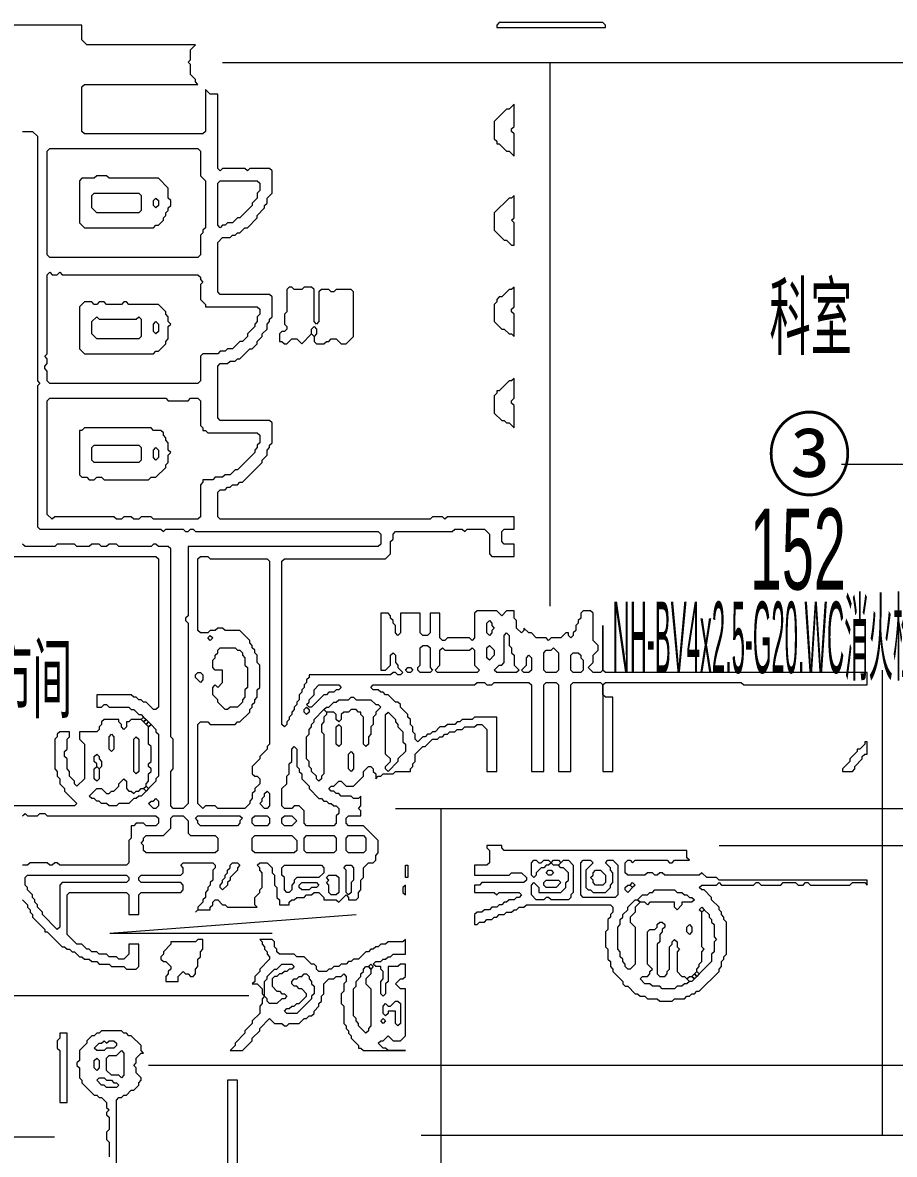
# Model space of a CAD drawing. Header units: millimetres. Extents: x 1 to 419, y 0 to 297.
# Drawn here: x 150.98 to 181.89, y 184.78 to 224.89 of the extents above; entities that cross this region are included whole.
import ezdxf

# ---------------------------------------------------------------- set-up
doc = ezdxf.new("R2010")
doc.units = ezdxf.units.MM
for name, color, linetype, lineweight in [('OCR_TEXT', 6, 'CONTINUOUS', 0), ('TRACE_CURVE', 6, 'CONTINUOUS', 0), ('TRACE_STRAIGHT', 5, 'CONTINUOUS', 0), ('TRACE_TEXT_SYMBOL', 6, 'CONTINUOUS', 0)]:
    doc.layers.add(name, color=color, linetype=linetype, lineweight=lineweight)
doc.styles.add('wqy-unicode', font='wqy-unicode')

msp = doc.modelspace()

# ---------------------------------------------------------------- linework, layer by layer
at = {"layer": 'TRACE_CURVE', "color": 6}
for points in [[(156.933, 223.052), (156.933, 223.402), (156.846, 223.49), (156.933, 223.577), (156.933, 223.928), (157.108, 224.103), (153.255, 224.103), (153.08, 224.278), (153.08, 224.803), (149.314, 224.803)], [(159.823, 210.003), (159.823, 210.704), (159.736, 210.791), (157.984, 210.791), (157.896, 210.879), (157.896, 212.718), (157.984, 212.806), (158.247, 212.806), (158.334, 212.893), (158.51, 212.893), (158.597, 212.981), (158.685, 212.981), (159.035, 213.331), (159.123, 213.331), (159.298, 213.506), (159.298, 213.594), (159.473, 213.769), (159.473, 213.856), (159.648, 214.032), (159.648, 214.207), (159.736, 214.294), (159.736, 214.382), (159.823, 214.47), (159.823, 215.17), (159.736, 215.258), (157.984, 215.258), (157.896, 215.345), (157.896, 217.097), (158.072, 217.272), (158.334, 217.272), (158.422, 217.359), (158.51, 217.359), (158.597, 217.447), (158.685, 217.447), (158.86, 217.622), (158.947, 217.622), (159.298, 217.972), (159.298, 218.06), (159.56, 218.323), (159.56, 218.41), (159.648, 218.498), (159.648, 218.673), (159.823, 218.848), (159.823, 219.636), (159.736, 219.724), (159.035, 219.724), (158.947, 219.636), (158.86, 219.724), (158.072, 219.724), (157.984, 219.636), (157.896, 219.724), (157.896, 222.351), (157.634, 222.351), (157.459, 222.526), (157.459, 221.038), (157.371, 220.95), (153.167, 220.95), (153.08, 221.038), (153.08, 222.614), (153.167, 222.701), (157.196, 222.701), (157.108, 222.789), (157.108, 222.877), (156.933, 223.052)], [(150.978, 221.038), (151.328, 221.038), (151.504, 220.862), (151.504, 212.193), (151.591, 212.105), (151.504, 212.017), (151.504, 207.026), (151.591, 206.938), (155.882, 206.938), (155.97, 206.851), (156.057, 206.938), (156.67, 206.938), (156.758, 206.851), (156.846, 206.851), (156.933, 206.938), (157.021, 206.938), (157.108, 206.851), (163.589, 206.851), (163.676, 206.763), (163.676, 206.413), (163.589, 206.325), (156.846, 206.325), (156.846, 203.873), (156.758, 203.785), (156.758, 203.698), (156.846, 203.61), (156.846, 197.217), (156.67, 197.042), (156.32, 197.042), (156.233, 197.13), (156.233, 198.356), (156.32, 198.443), (156.32, 199.494), (156.233, 199.582), (156.233, 206.238), (156.145, 206.325), (155.795, 206.325), (155.707, 206.413), (155.62, 206.413), (155.532, 206.325), (154.394, 206.325), (154.306, 206.413), (154.043, 206.413), (153.956, 206.325), (153.781, 206.325), (153.693, 206.413), (153.43, 206.413), (153.343, 206.325), (152.905, 206.325), (152.817, 206.413), (152.204, 206.413), (152.117, 206.325), (151.066, 206.325), (150.978, 206.413)], [(160.874, 201.246), (160.874, 201.158), (160.786, 201.071), (160.786, 200.895), (160.699, 200.808), (160.699, 200.72), (160.611, 200.633), (160.611, 200.545), (160.524, 200.458), (160.524, 200.37), (160.436, 200.282), (160.436, 200.195), (160.349, 200.107), (160.349, 200.02), (160.261, 199.932), (160.173, 200.02), (160.173, 205.8), (160.261, 205.887), (163.852, 205.887), (164.027, 206.062), (164.027, 206.5), (164.114, 206.588), (164.114, 206.763), (164.202, 206.851), (166.216, 206.851), (166.304, 206.938), (166.566, 206.938), (166.654, 206.851), (166.742, 206.938), (167.355, 206.938), (167.53, 206.763), (167.53, 206.062), (167.617, 205.975), (168.405, 205.975), (168.405, 206.413), (168.055, 206.413), (167.968, 206.5), (167.968, 206.851), (168.055, 206.938), (168.405, 206.938), (168.405, 207.376), (166.041, 207.376), (165.953, 207.288), (165.866, 207.376), (165.515, 207.376), (165.428, 207.288), (157.984, 207.288), (157.896, 207.376), (157.896, 208.252), (157.984, 208.339), (158.159, 208.339), (158.247, 208.427), (158.334, 208.427), (158.422, 208.514), (158.597, 208.514), (158.685, 208.602), (158.772, 208.602), (159.473, 209.303), (159.473, 209.39), (159.648, 209.565), (159.648, 209.74), (159.736, 209.828), (159.736, 209.916), (159.823, 210.003)], [(152.204, 198.356), (152.204, 198.181), (152.292, 198.093), (152.292, 197.918), (152.467, 197.743), (152.467, 197.655), (152.905, 197.217), (152.817, 197.13), (146.599, 197.13), (146.512, 197.217), (146.512, 203.348), (146.599, 203.435), (149.139, 203.435), (149.402, 203.698), (149.402, 205.8), (149.577, 205.975)], [(149.577, 205.975), (155.707, 205.975), (155.795, 205.887), (155.795, 200.633), (155.707, 200.545), (155.62, 200.545), (155.357, 200.808), (155.269, 200.808), (155.182, 200.895), (155.094, 200.895), (155.007, 200.983), (154.919, 200.983), (154.831, 201.071), (153.605, 201.071), (153.605, 200.633), (153.781, 200.633), (153.868, 200.72), (153.956, 200.72), (154.043, 200.633), (154.744, 200.633), (154.831, 200.545), (154.919, 200.545), (155.094, 200.37), (155.182, 200.37), (155.269, 200.282), (155.182, 200.195), (154.831, 200.195), (154.744, 200.107), (154.656, 200.107), (154.656, 199.932), (154.569, 199.845), (154.481, 199.932), (154.481, 200.02), (154.394, 200.107), (154.394, 200.195), (153.868, 200.195), (153.781, 200.107), (153.781, 200.02), (153.693, 199.932), (153.693, 199.845), (153.605, 199.757), (152.992, 199.757), (152.992, 199.494), (153.167, 199.319), (153.167, 198.093), (152.905, 197.83), (152.817, 197.918), (152.817, 198.006), (152.642, 198.181), (152.642, 198.356), (152.554, 198.443), (152.554, 198.794), (152.467, 198.881), (152.467, 199.056), (152.554, 199.144), (152.554, 199.494), (152.642, 199.582), (152.642, 199.757), (152.292, 199.757), (152.204, 199.669), (152.204, 199.582), (152.117, 199.494), (152.117, 198.443), (152.204, 198.356)], [(169.631, 202.997), (169.544, 203.085), (169.194, 203.085), (169.018, 203.26), (168.931, 203.26), (168.756, 203.435), (168.756, 203.348), (168.668, 203.26), (168.493, 203.435), (168.493, 203.698), (168.405, 203.785), (168.405, 204.048), (168.143, 204.048), (167.968, 203.873), (167.792, 204.048), (167.092, 204.048), (167.004, 203.961), (167.004, 203.085), (166.917, 202.997), (166.829, 203.085), (166.041, 203.085), (165.953, 202.997), (165.866, 202.997), (165.778, 203.085), (165.778, 203.961), (165.428, 203.961), (165.428, 203.26), (165.34, 203.172), (165.165, 203.172), (165.078, 203.26), (165.078, 203.961), (164.377, 203.961), (164.377, 203.26), (164.289, 203.172), (164.202, 203.26), (164.202, 203.523), (164.114, 203.61), (164.114, 203.698), (164.027, 203.785), (164.027, 203.873), (163.939, 203.961), (163.676, 203.961), (163.676, 201.946), (163.852, 201.946), (164.027, 202.122), (164.027, 202.472), (164.114, 202.559), (164.202, 202.472), (164.202, 202.209), (164.289, 202.122), (164.289, 202.034), (164.465, 201.859), (164.377, 201.771), (164.289, 201.771), (164.202, 201.859), (164.114, 201.859), (164.027, 201.771), (161.137, 201.771), (161.137, 201.684), (161.049, 201.596), (161.049, 201.509), (160.962, 201.421), (160.962, 201.333), (160.874, 201.246)], [(163.414, 201.246), (163.326, 201.333), (163.414, 201.421), (167.004, 201.421), (167.092, 201.509), (167.355, 201.509), (167.442, 201.421), (167.617, 201.421), (167.705, 201.509), (168.931, 201.509), (169.018, 201.421), (169.018, 198.356), (169.456, 198.356), (169.456, 201.421), (169.544, 201.509), (169.894, 201.509), (169.982, 201.421), (169.982, 198.356), (170.42, 198.356), (170.42, 201.421), (170.507, 201.509), (171.471, 201.509), (171.558, 201.421), (171.558, 198.356), (171.908, 198.356), (171.908, 200.983), (171.646, 200.983), (171.558, 201.071), (171.558, 201.421), (171.646, 201.509), (176.462, 201.509), (176.55, 201.421), (180.929, 201.421), (180.929, 201.859), (171.646, 201.859), (171.558, 201.946), (171.558, 203.523), (171.558, 201.946), (171.471, 201.859), (171.208, 201.859), (171.033, 202.034), (171.208, 202.209), (171.208, 202.472), (171.383, 202.647), (171.383, 202.822), (171.208, 202.997), (171.208, 203.961), (171.12, 204.048), (170.857, 204.048), (170.77, 203.961), (170.77, 203.785), (170.682, 203.698), (170.682, 203.61), (170.595, 203.523), (170.595, 203.348), (170.507, 203.26), (170.507, 203.172), (170.42, 203.085), (170.332, 203.172), (170.332, 203.26), (170.244, 203.26), (170.069, 203.085), (169.719, 203.085), (169.631, 202.997)], [(163.676, 198.181), (163.764, 198.268), (164.114, 198.268), (164.202, 198.356), (164.727, 198.356), (164.727, 198.443), (164.815, 198.531), (164.815, 198.619), (164.902, 198.706), (164.902, 198.969), (165.165, 199.232), (165.253, 199.232), (165.515, 199.494), (165.691, 199.494), (165.778, 199.582), (165.866, 199.582), (165.953, 199.669), (166.041, 199.669), (166.128, 199.757), (166.304, 199.757), (166.391, 199.845), (166.566, 199.845), (166.654, 199.932), (167.004, 199.932), (167.092, 200.02), (167.267, 200.02), (167.442, 199.845), (167.442, 198.356), (167.792, 198.356), (167.792, 200.282), (167.004, 200.282), (166.917, 200.195), (166.566, 200.195), (166.479, 200.107), (166.391, 200.107), (166.304, 200.02), (166.041, 200.02), (165.953, 199.932), (165.778, 199.932), (165.603, 199.757), (165.515, 199.757), (165.428, 199.669), (165.34, 199.669), (165.253, 199.582), (165.165, 199.582), (164.99, 199.407), (164.902, 199.494), (164.902, 199.669), (164.815, 199.757), (164.815, 199.932), (164.727, 200.02), (164.727, 200.195), (164.64, 200.282), (164.64, 200.37), (164.377, 200.633), (164.377, 200.72), (164.289, 200.808), (164.202, 200.808), (163.939, 201.071), (163.852, 201.071), (163.764, 201.158), (163.676, 201.158), (163.589, 201.246), (163.414, 201.246)], [(160.436, 193.714), (160.524, 193.802), (160.611, 193.802), (160.699, 193.89), (160.962, 193.89), (161.049, 193.977), (161.224, 193.977), (161.312, 194.065), (161.487, 194.065), (161.662, 193.89), (161.662, 193.802), (162.1, 193.802), (162.188, 193.714), (162.45, 193.977), (162.538, 193.89), (162.538, 193.802), (162.801, 193.802), (162.888, 193.89), (162.888, 194.065), (162.976, 194.152), (162.976, 194.503), (163.063, 194.59), (163.063, 194.94), (163.239, 195.116), (163.414, 195.116), (163.501, 195.203), (163.501, 195.378), (163.589, 195.466), (163.589, 195.904), (163.063, 196.429), (162.538, 196.429), (162.45, 196.517), (162.45, 196.692), (162.538, 196.779), (162.976, 196.779), (162.976, 196.955), (162.888, 197.042), (162.976, 197.13), (162.976, 197.48), (162.888, 197.393), (162.713, 197.393), (162.626, 197.48), (162.275, 197.48), (162.188, 197.568), (162.1, 197.568), (162.012, 197.655), (161.925, 197.655), (161.837, 197.743), (161.925, 197.83), (162.012, 197.83), (162.188, 198.006), (162.275, 198.006), (162.45, 197.83), (162.713, 197.83), (163.063, 198.181), (163.063, 198.356), (163.239, 198.531), (163.326, 198.531), (163.414, 198.443), (163.414, 198.356), (163.501, 198.268), (163.501, 198.093), (163.589, 198.181), (163.676, 198.181)], [(150.978, 196.779), (151.066, 196.867), (151.153, 196.779), (151.504, 196.779), (151.591, 196.867), (151.766, 196.867), (151.854, 196.779), (155.707, 196.779), (155.795, 196.692), (155.795, 196.517), (155.707, 196.429), (155.357, 196.429), (155.269, 196.517), (155.007, 196.517), (154.919, 196.429), (154.831, 196.429), (154.831, 195.991), (154.744, 195.904), (154.744, 195.116), (154.656, 195.028), (152.292, 195.028), (152.204, 195.116), (152.117, 195.116), (152.029, 195.028), (151.941, 195.028), (151.854, 195.116), (151.241, 195.116), (151.153, 195.028), (150.978, 195.028)], [(155.094, 193.277), (155.094, 193.977), (155.182, 194.065), (156.583, 194.065), (156.67, 194.152), (156.67, 194.327), (156.583, 194.415), (155.182, 194.415), (155.094, 194.503), (155.094, 194.59), (155.182, 194.678), (156.583, 194.678), (156.67, 194.765), (156.67, 194.94), (156.583, 195.028), (156.67, 195.116), (157.721, 195.116), (157.809, 195.028), (157.809, 194.94), (157.721, 194.853), (157.721, 194.503), (157.634, 194.415), (157.634, 194.327), (157.546, 194.24), (157.546, 194.152), (157.459, 194.065), (157.459, 193.89), (157.371, 193.802), (157.371, 193.714), (157.196, 193.539), (157.196, 193.452), (157.108, 193.364), (157.196, 193.452), (157.634, 193.452), (157.634, 193.539), (157.721, 193.627), (157.721, 193.714), (157.809, 193.802), (157.896, 193.802), (158.072, 193.627), (158.159, 193.627), (158.247, 193.539), (159.298, 193.539), (159.21, 193.627), (159.21, 193.89), (159.385, 194.065), (159.385, 194.152), (159.473, 194.24), (159.473, 194.765), (159.385, 194.853), (159.385, 194.94), (159.298, 195.028), (159.385, 195.116), (159.648, 195.116), (159.823, 194.94), (159.823, 194.765), (159.911, 194.678), (159.911, 194.327), (159.998, 194.24), (159.998, 193.89), (160.086, 193.802), (160.086, 193.627), (160.436, 193.627), (160.436, 193.714)], [(150.978, 193.802), (151.153, 193.627), (151.153, 193.539), (151.241, 193.452), (151.241, 193.364), (151.328, 193.277), (151.328, 193.189), (151.766, 192.751), (151.766, 192.664), (151.854, 192.664), (152.379, 192.138), (152.467, 192.138), (152.554, 192.05), (152.642, 192.05), (152.73, 191.963), (152.817, 191.963), (152.992, 191.788), (153.08, 191.788), (153.167, 191.7), (153.343, 191.7), (153.43, 191.613), (153.605, 191.613), (153.693, 191.525), (154.043, 191.525), (154.131, 191.437), (154.569, 191.437), (154.656, 191.35), (155.007, 191.35), (155.094, 191.437), (155.094, 192.226), (154.744, 192.226), (154.744, 191.875), (154.569, 191.7), (154.394, 191.7), (154.306, 191.788), (154.043, 191.788), (153.956, 191.875), (153.693, 191.875), (153.605, 191.963), (153.43, 191.963), (153.343, 192.05), (153.255, 192.05), (153.08, 192.226), (152.905, 192.226), (152.554, 192.576), (152.554, 193.977), (152.642, 194.065), (154.656, 194.065), (154.744, 193.977), (154.744, 193.277), (155.094, 193.277)], [(153.781, 189.161), (153.693, 189.073), (153.605, 189.073), (153.518, 188.985), (153.43, 188.985), (153.255, 188.81), (153.255, 188.723), (152.992, 188.46), (152.992, 188.11), (152.905, 188.022), (152.905, 187.934), (152.992, 187.847), (152.992, 187.497), (153.08, 187.409), (153.08, 187.321), (153.518, 186.884), (153.605, 186.884), (153.693, 186.796), (153.781, 186.796), (153.956, 186.621), (153.956, 186.446), (154.043, 186.358), (153.956, 186.271), (153.956, 186.183), (154.043, 186.095), (154.043, 185.658), (153.956, 185.57), (153.956, 185.307), (154.043, 185.22), (154.043, 184.694)], [(154.306, 186.708), (154.394, 186.796), (154.481, 186.796), (154.569, 186.884), (154.656, 186.884), (154.831, 187.059), (154.919, 187.059), (155.094, 187.234), (155.094, 187.321), (155.182, 187.409), (155.182, 187.497), (155.007, 187.672), (155.007, 187.847), (154.919, 187.934), (155.007, 188.022), (155.007, 188.197), (155.182, 188.372), (155.269, 188.372), (155.182, 188.46), (155.182, 188.635), (154.831, 188.985), (154.744, 188.985), (154.656, 189.073), (154.569, 189.073), (154.481, 189.161), (153.781, 189.161)], [(158.597, 165.866), (158.597, 187.409), (158.247, 187.409), (158.247, 166.829)], [(154.306, 171.558), (154.306, 186.708)]]:
    msp.add_lwpolyline(points, dxfattribs=at)
for points in [[(151.854, 220.337), (151.941, 220.425), (157.196, 220.425), (157.283, 220.337), (157.283, 219.461), (157.459, 219.286), (157.459, 217.622), (157.371, 217.535), (157.371, 217.447), (157.283, 217.359), (157.283, 216.659), (157.196, 216.571), (151.941, 216.571), (151.854, 216.659)], [(157.896, 219.199), (157.984, 219.286), (159.298, 219.286), (159.385, 219.199), (159.385, 218.936), (159.298, 218.848), (159.298, 218.673), (159.123, 218.498), (159.123, 218.41), (158.685, 217.972), (158.597, 217.972), (158.422, 217.797), (158.247, 217.797), (158.159, 217.71), (158.072, 217.71), (157.984, 217.622), (157.896, 217.71)], [(151.854, 215.958), (151.941, 216.046), (152.029, 215.958), (152.204, 215.958), (152.292, 216.046), (152.379, 215.958), (157.196, 215.958), (157.283, 215.871), (157.283, 215.783), (157.371, 215.696), (157.283, 215.608), (157.283, 215.083), (157.459, 214.907), (157.459, 214.82), (159.298, 214.82), (159.385, 214.732), (159.385, 214.557), (159.298, 214.47), (159.298, 214.294), (159.21, 214.207), (159.21, 214.119), (158.947, 213.856), (158.947, 213.769), (158.772, 213.594), (158.685, 213.594), (158.422, 213.331), (158.247, 213.331), (158.159, 213.243), (157.984, 213.243), (157.896, 213.156), (157.371, 213.156), (157.283, 213.068), (157.283, 212.193), (157.196, 212.105), (151.941, 212.105), (151.854, 212.193), (151.854, 212.543), (151.766, 212.63), (151.766, 212.718), (151.854, 212.806), (151.854, 212.981), (151.766, 213.068), (151.854, 213.156)], [(151.854, 211.492), (151.941, 211.58), (156.057, 211.58), (156.145, 211.492), (156.846, 211.492), (156.933, 211.58), (157.196, 211.58), (157.283, 211.492), (157.283, 210.616), (157.371, 210.529), (157.371, 210.441), (157.459, 210.441), (157.546, 210.354), (159.298, 210.354), (159.385, 210.266), (159.385, 210.003), (159.298, 209.916), (159.298, 209.828), (159.21, 209.74), (159.21, 209.653), (158.597, 209.04), (158.51, 209.04), (158.334, 208.865), (158.159, 208.865), (158.072, 208.777), (157.809, 208.777), (157.721, 208.69), (157.371, 208.69), (157.371, 208.602), (157.283, 208.514), (157.283, 207.376), (157.196, 207.288), (155.62, 207.288), (155.532, 207.376), (155.182, 207.376), (155.094, 207.288), (154.919, 207.288), (154.831, 207.376), (154.569, 207.376), (154.481, 207.288), (154.306, 207.288), (154.218, 207.376), (152.117, 207.376), (152.029, 207.288), (151.854, 207.464)], [(157.196, 205.887), (157.283, 205.975), (157.546, 205.975), (157.634, 205.887), (159.648, 205.887), (159.736, 205.8), (159.736, 199.319), (159.648, 199.232), (159.648, 199.144), (159.385, 198.881), (159.385, 198.794), (159.123, 198.531), (159.123, 198.268), (159.21, 198.181), (159.298, 198.181), (159.385, 198.093), (159.385, 197.918), (159.21, 197.743), (159.21, 197.655), (159.123, 197.568), (159.123, 197.393), (159.035, 197.305), (159.035, 197.217), (158.86, 197.042), (157.896, 197.042), (157.809, 197.13), (157.459, 197.13), (157.371, 197.042), (157.196, 197.217), (157.196, 200.02), (157.283, 200.107), (157.546, 200.107), (157.634, 200.02), (158.51, 200.02), (158.597, 200.107), (158.685, 200.107), (159.035, 200.458), (159.035, 200.545), (159.123, 200.633), (159.123, 200.72), (159.21, 200.808), (159.21, 200.895), (159.298, 200.983), (159.298, 201.246), (159.385, 201.333), (159.385, 202.122), (159.298, 202.209), (159.298, 202.472), (159.21, 202.559), (159.21, 202.647), (159.123, 202.735), (159.123, 202.822), (159.035, 202.91), (159.035, 202.997), (158.685, 203.348), (158.159, 203.348), (158.072, 203.435), (157.896, 203.435), (157.809, 203.348), (157.634, 203.348), (157.546, 203.26), (157.283, 203.26), (157.196, 203.348)], [(167.442, 203.61), (167.53, 203.698), (167.617, 203.61), (167.617, 203.523), (167.705, 203.435), (167.617, 203.348), (167.617, 203.26), (167.53, 203.172), (167.442, 203.26)], [(157.546, 203.085), (157.634, 203.172), (157.721, 203.085), (157.634, 202.997)], [(168.055, 203.172), (168.143, 203.26), (168.23, 203.172), (168.23, 202.822), (168.318, 202.735), (168.318, 202.559), (168.405, 202.472), (168.405, 202.122), (168.581, 201.946), (168.493, 201.859), (167.792, 201.859), (167.705, 201.946), (167.88, 202.122), (167.968, 202.122), (168.055, 202.209)], [(157.896, 202.647), (157.984, 202.735), (158.51, 202.735), (158.597, 202.647), (158.685, 202.647), (158.772, 202.559), (158.772, 202.472), (158.86, 202.384), (158.86, 202.122), (158.947, 202.034), (158.947, 201.333), (158.86, 201.246), (158.86, 200.983), (158.772, 200.895), (158.772, 200.808), (158.597, 200.633), (158.334, 200.633), (158.247, 200.545), (158.159, 200.545), (157.896, 200.808), (157.896, 200.895), (157.721, 201.071), (157.721, 201.333), (157.809, 201.421), (157.896, 201.333), (158.072, 201.509), (158.072, 201.946), (157.809, 201.946), (157.721, 202.034), (157.721, 202.297), (157.809, 202.384), (157.809, 202.472), (157.896, 202.559)], [(165.078, 202.735), (165.165, 202.822), (165.34, 202.822), (165.428, 202.735), (165.428, 202.034), (165.515, 201.946), (165.428, 201.859), (165.078, 201.859), (164.99, 201.946), (164.99, 202.034), (165.078, 202.122)], [(165.778, 202.647), (165.866, 202.735), (165.953, 202.647), (166.829, 202.647), (166.917, 202.735), (167.004, 202.647), (167.004, 202.122), (167.179, 201.946), (167.092, 201.859), (165.691, 201.859), (165.603, 201.946), (165.778, 202.122)], [(167.442, 202.735), (167.53, 202.822), (167.705, 202.647), (167.705, 202.472), (167.53, 202.297), (167.442, 202.384)], [(169.719, 202.647), (169.807, 202.735), (169.982, 202.559), (169.982, 201.946), (169.894, 201.859), (169.544, 201.859), (169.456, 201.946), (169.456, 202.559), (169.544, 202.647)], [(170.42, 202.472), (170.507, 202.559), (170.682, 202.559), (170.77, 202.472), (170.77, 202.384), (170.857, 202.297), (170.857, 201.946), (170.77, 201.859), (170.507, 201.859), (170.42, 201.946)], [(168.843, 202.384), (168.931, 202.472), (169.018, 202.384), (169.018, 201.946), (168.931, 201.859), (168.756, 201.859), (168.668, 201.946), (168.843, 202.122)], [(157.108, 201.771), (157.196, 201.859), (157.283, 201.859), (157.371, 201.771), (157.371, 201.596), (157.283, 201.509), (157.108, 201.684)], [(164.552, 201.946), (164.64, 202.034), (164.727, 202.034), (164.815, 201.946), (164.727, 201.859), (164.64, 201.859)], [(161.487, 201.421), (162.188, 201.421), (162.275, 201.333), (162.188, 201.246), (162.1, 201.246), (162.012, 201.158), (161.837, 201.158), (161.75, 201.071), (161.662, 201.071), (161.224, 200.633), (161.137, 200.633), (161.049, 200.72), (161.137, 200.808), (161.137, 200.895), (161.312, 201.071), (161.312, 201.246)], [(162.538, 200.895), (162.626, 200.983), (162.713, 200.983), (162.801, 200.895), (163.326, 200.895), (163.501, 200.72), (163.589, 200.72), (163.676, 200.633), (163.501, 200.458), (163.501, 200.37), (163.414, 200.282), (163.414, 200.02), (163.326, 199.932), (163.326, 199.669), (163.239, 199.582), (163.239, 199.319), (163.151, 199.232), (163.063, 199.319), (163.063, 200.282), (162.976, 200.37), (162.976, 200.458), (162.888, 200.458), (162.801, 200.545), (162.626, 200.545), (162.538, 200.458), (162.363, 200.458), (162.275, 200.37), (162.275, 200.195), (162.188, 200.107), (162.1, 200.195), (162.1, 200.37), (162.012, 200.458), (161.75, 200.458), (161.662, 200.545), (161.75, 200.633), (161.837, 200.633), (162.012, 200.808), (162.1, 200.808), (162.188, 200.895)], [(160.962, 200.545), (161.049, 200.633), (161.137, 200.545), (161.137, 200.458), (161.049, 200.37), (160.962, 200.458)], [(161.662, 200.545), (161.75, 200.458), (161.75, 200.37), (161.662, 200.282), (161.662, 200.107), (161.575, 200.02), (161.575, 199.757), (161.662, 199.669), (161.662, 198.268), (161.575, 198.181), (161.575, 198.093), (161.487, 198.006), (161.399, 198.093), (161.399, 198.181), (161.224, 198.356), (161.224, 198.443), (161.137, 198.531), (161.137, 198.706), (161.049, 198.794), (161.049, 199.582), (161.137, 199.669), (161.137, 199.845), (161.224, 199.932), (161.224, 200.02), (161.312, 200.107), (161.312, 200.195)], [(155.182, 200.195), (155.269, 200.282), (155.357, 200.195), (155.269, 200.107)], [(155.269, 200.107), (155.357, 200.195), (155.444, 200.107), (155.357, 200.02)], [(163.852, 200.37), (163.939, 200.458), (164.202, 200.195), (164.202, 200.107), (164.289, 200.02), (164.289, 199.932), (164.465, 199.757), (164.465, 199.407), (164.552, 199.319), (164.552, 199.056), (164.289, 198.794), (164.289, 198.706), (163.939, 198.356), (163.852, 198.443), (163.852, 198.531), (164.027, 198.706), (164.027, 198.794), (163.852, 198.969)], [(155.357, 200.02), (155.444, 200.107), (155.532, 200.02), (155.444, 199.932)], [(155.444, 199.932), (155.532, 200.02), (155.707, 199.845), (155.707, 199.757), (155.795, 199.669), (155.795, 198.181), (155.707, 198.093), (155.707, 198.006), (155.444, 197.743), (155.357, 197.83), (155.357, 197.918), (155.444, 198.006), (155.444, 198.268), (155.532, 198.356), (155.532, 198.443), (155.444, 198.531), (155.444, 198.619), (155.532, 198.706), (155.532, 199.232), (155.444, 199.319)], [(162.1, 199.932), (162.188, 200.02), (162.275, 199.932), (162.275, 199.319), (162.188, 199.232), (162.1, 199.319)], [(154.043, 199.582), (154.131, 199.669), (154.218, 199.582), (154.218, 199.144), (154.131, 199.056), (154.043, 199.144)], [(154.919, 199.494), (155.007, 199.582), (155.094, 199.494), (155.094, 198.356), (155.007, 198.268), (154.919, 198.356)], [(153.518, 198.881), (153.605, 198.969), (153.693, 198.881), (153.693, 198.794), (153.781, 198.706), (153.781, 198.531), (153.693, 198.443), (153.605, 198.531), (153.605, 198.619), (153.518, 198.706)], [(160.524, 199.144), (160.611, 199.232), (160.699, 199.144), (160.699, 198.531), (160.786, 198.443), (160.786, 198.356), (160.874, 198.268), (160.874, 198.093), (161.137, 197.83), (161.137, 197.743), (161.487, 197.393), (161.575, 197.393), (161.662, 197.305), (161.75, 197.305), (161.837, 197.217), (161.925, 197.217), (162.012, 197.13), (162.1, 197.13), (162.188, 197.042), (162.188, 196.867), (162.1, 196.779), (162.1, 196.517), (162.012, 196.429), (161.049, 196.429), (160.962, 196.517), (160.962, 196.955), (160.786, 197.13), (160.611, 197.13), (160.524, 197.042), (160.261, 197.042), (160.173, 197.13), (160.173, 197.743), (160.349, 197.918), (160.349, 198.181), (160.436, 198.268), (160.436, 198.619), (160.524, 198.706)], [(162.538, 198.969), (162.626, 199.056), (162.713, 198.969), (162.713, 198.443), (162.626, 198.356), (162.538, 198.443)], [(153.518, 198.443), (153.605, 198.531), (153.693, 198.443), (153.693, 198.093), (153.605, 198.006), (153.518, 198.093)], [(154.569, 198.093), (154.656, 198.006), (154.656, 197.743), (154.744, 197.655), (154.831, 197.655), (154.919, 197.568), (155.007, 197.655), (155.094, 197.655), (155.182, 197.743), (155.269, 197.743), (155.357, 197.655), (155.182, 197.48), (155.094, 197.48), (155.007, 197.393), (154.919, 197.393), (154.744, 197.217), (154.394, 197.217), (154.306, 197.13), (154.043, 197.13), (153.956, 197.217), (153.781, 197.217), (153.693, 197.305), (153.605, 197.305), (153.518, 197.393), (153.43, 197.393), (153.343, 197.48), (153.605, 197.743), (153.781, 197.743), (153.956, 197.568), (154.043, 197.568), (154.131, 197.655), (154.218, 197.655), (154.394, 197.83), (154.394, 197.918)], [(155.269, 197.743), (155.357, 197.83), (155.444, 197.743), (155.357, 197.655)], [(155.62, 197.305), (155.707, 197.393), (155.795, 197.305), (155.795, 197.13), (155.707, 197.042), (155.62, 197.042), (155.444, 197.217), (155.532, 197.305)], [(159.56, 197.568), (159.648, 197.655), (159.736, 197.568), (159.736, 197.13), (159.648, 197.042), (159.56, 197.042), (159.385, 197.217), (159.473, 197.305), (159.473, 197.393), (159.56, 197.48)], [(156.233, 196.692), (156.32, 196.779), (156.67, 196.779), (156.846, 196.604), (156.846, 196.166), (156.933, 196.079), (157.809, 196.079), (157.896, 195.991), (157.896, 195.553), (157.809, 195.466), (155.357, 195.466), (155.269, 195.553), (155.269, 195.729), (155.182, 195.816), (155.269, 195.904), (155.269, 195.991), (155.357, 196.079), (155.97, 196.079), (156.233, 196.342)], [(157.108, 196.692), (157.196, 196.779), (158.685, 196.779), (158.772, 196.692), (158.685, 196.604), (158.685, 196.517), (158.597, 196.429), (157.283, 196.429), (157.196, 196.517), (157.196, 196.604)], [(159.123, 196.692), (159.21, 196.779), (159.648, 196.779), (159.736, 196.692), (159.736, 196.517), (159.648, 196.429), (159.21, 196.429), (159.123, 196.517)], [(160.173, 196.692), (160.261, 196.779), (160.524, 196.779), (160.699, 196.604), (160.524, 196.429), (160.261, 196.429), (160.173, 196.517)], [(159.123, 195.991), (159.21, 196.079), (160.524, 196.079), (160.699, 195.904), (160.699, 195.553), (160.611, 195.466), (159.21, 195.466), (159.123, 195.553)], [(160.962, 195.991), (161.049, 196.079), (162.012, 196.079), (162.1, 195.991), (162.1, 195.553), (162.012, 195.466), (161.049, 195.466), (160.962, 195.553)], [(162.45, 195.991), (162.538, 196.079), (163.063, 196.079), (163.151, 195.991), (163.151, 195.553), (163.063, 195.466), (162.538, 195.466), (162.45, 195.553)], [(158.334, 195.028), (158.422, 195.116), (158.597, 195.116), (158.685, 195.028), (158.597, 194.94), (158.597, 194.853), (158.334, 194.59), (158.334, 194.503), (158.247, 194.415), (158.247, 194.327), (158.072, 194.152), (157.984, 194.24), (157.984, 194.327), (158.072, 194.415), (158.072, 194.503), (158.159, 194.59), (158.159, 194.678), (158.247, 194.765), (158.247, 194.853), (158.334, 194.94)], [(160.173, 194.94), (160.261, 195.028), (161.575, 195.028), (161.662, 194.94), (161.662, 194.765), (161.487, 194.59), (160.699, 194.59), (160.611, 194.503), (160.611, 194.415), (160.524, 194.327), (160.524, 194.152), (160.436, 194.065), (160.349, 194.065), (160.261, 194.152), (160.261, 194.59), (160.173, 194.678)], [(162.363, 194.94), (162.45, 195.028), (162.626, 195.028), (162.713, 194.94), (162.713, 194.503), (162.626, 194.415), (162.626, 194.065), (162.538, 193.977), (162.45, 194.065), (162.45, 194.853)], [(151.066, 194.59), (151.153, 194.678), (154.656, 194.678), (154.744, 194.59), (154.744, 194.503), (154.656, 194.415), (152.379, 194.415), (152.292, 194.327), (152.292, 192.839), (152.204, 192.751), (151.679, 193.277), (151.679, 193.364), (151.504, 193.539), (151.504, 193.627), (151.416, 193.714), (151.416, 193.802), (151.328, 193.89), (151.328, 193.977), (151.153, 194.152), (151.153, 194.24), (151.066, 194.327)], [(161.75, 194.59), (161.837, 194.678), (162.1, 194.678), (162.188, 194.59), (162.188, 194.065), (162.1, 193.977), (161.925, 193.977), (161.837, 194.065), (161.837, 194.327), (161.75, 194.415), (161.837, 194.503)], [(160.786, 194.327), (160.874, 194.415), (161.399, 194.415), (161.487, 194.327), (161.399, 194.24), (161.224, 194.24), (161.137, 194.152), (160.874, 194.152), (160.786, 194.24)], [(153.781, 188.723), (153.868, 188.81), (153.956, 188.723), (154.043, 188.81), (154.218, 188.81), (154.306, 188.723), (154.306, 188.635), (154.218, 188.548), (153.956, 188.548), (153.868, 188.46), (153.605, 188.46), (153.518, 188.548), (153.693, 188.723)], [(153.518, 188.11), (153.605, 188.197), (153.693, 188.11), (153.693, 187.847), (153.605, 187.759), (153.518, 187.847)], [(154.481, 188.46), (154.569, 188.372), (154.569, 187.584), (154.481, 187.497), (154.394, 187.584), (154.131, 187.584), (153.956, 187.759), (153.956, 188.197), (154.043, 188.285), (154.306, 188.285)], [(153.605, 187.409), (153.693, 187.497), (153.868, 187.497), (153.956, 187.409), (154.131, 187.409), (154.218, 187.321), (154.306, 187.321), (154.394, 187.234), (154.306, 187.146), (153.956, 187.146), (153.868, 187.234), (153.781, 187.234)]]:
    msp.add_lwpolyline(points, close=True, dxfattribs=at)
at = {"layer": 'TRACE_STRAIGHT', "color": 5}
for p, q in [((158.072, 223.478), (186.369, 223.478)), ((169.67, 223.478), (169.67, 204.209)), ((180.02, 209.246), (196.988, 209.246)), ((181.454, 201.946), (181.454, 185.461)), ((164.201, 197.044), (199.056, 197.044)), ((165.806, 197.044), (165.806, 143.096)), ((175.674, 195.729), (193.89, 195.729)), ((154.075, 192.62), (162.801, 193.277)), ((154.075, 192.62), (159.823, 192.62)), ((123.753, 190.41), (159.002, 190.41)), ((155.444, 187.947), (189.022, 187.947)), ((119.889, 185.398), (152.111, 185.398)), ((165.117, 185.461), (186.358, 185.461))]:
    msp.add_line(p, q, dxfattribs=at)
at = {"layer": 'TRACE_TEXT_SYMBOL', "color": 6}
for points in [[(167.88, 224.891), (167.792, 224.803), (167.792, 224.716), (171.646, 224.716), (171.646, 224.803), (171.558, 224.891)], [(168.405, 222.001), (168.23, 221.826), (168.143, 221.826), (167.705, 221.388), (167.705, 220.775), (167.792, 220.687), (167.792, 220.6), (167.88, 220.6), (168.143, 220.337), (168.23, 220.337), (168.405, 220.162), (168.405, 220.95), (168.318, 221.038), (168.318, 221.125), (168.405, 221.213)], [(153.605, 219.461), (153.518, 219.374), (153.08, 219.374), (152.992, 219.286), (152.992, 217.797), (153.167, 217.622), (155.62, 217.622), (155.707, 217.71), (155.795, 217.71), (155.97, 217.885), (155.97, 217.972), (156.057, 218.06), (156.057, 218.148), (156.145, 218.235), (156.145, 218.323), (156.233, 218.41), (156.233, 218.585), (156.145, 218.673), (156.145, 219.023), (155.795, 219.374), (154.043, 219.374), (153.956, 219.461)], [(153.43, 218.761), (153.518, 218.848), (155.094, 218.848), (155.182, 218.761), (155.182, 218.235), (155.094, 218.148), (153.605, 218.148), (153.43, 218.323)], [(155.62, 218.585), (155.707, 218.673), (155.795, 218.585), (155.795, 218.41), (155.707, 218.323), (155.62, 218.41)], [(168.405, 218.761), (168.318, 218.673), (168.23, 218.673), (167.705, 218.148), (167.705, 217.535), (168.055, 217.184), (168.143, 217.184), (168.318, 217.009), (168.405, 217.009), (168.405, 217.797), (168.318, 217.885), (168.405, 217.972)], [(160.436, 215.52), (160.349, 215.433), (160.349, 214.645), (160.261, 214.557), (160.261, 214.207), (160.349, 214.119), (160.349, 214.032), (160.261, 213.944), (160.173, 213.944), (160.086, 213.856), (160.086, 213.594), (160.173, 213.594), (160.261, 213.506), (160.349, 213.506), (160.524, 213.681), (160.699, 213.681), (160.874, 213.506), (161.224, 213.856), (161.312, 213.769), (161.312, 213.594), (161.399, 213.506), (161.662, 213.506), (161.75, 213.594), (161.837, 213.594), (161.925, 213.681), (162.1, 213.681), (162.275, 213.506), (162.45, 213.506), (162.713, 213.769), (162.713, 215.345), (162.626, 215.433), (162.1, 215.433), (162.012, 215.345), (161.925, 215.345), (161.837, 215.433), (161.575, 215.433), (161.487, 215.345), (161.487, 214.294), (161.399, 214.207), (161.312, 214.294), (161.312, 215.433), (161.224, 215.52), (160.962, 215.52), (160.874, 215.433), (160.611, 215.433), (160.524, 215.52)], [(168.405, 215.52), (168.318, 215.433), (168.23, 215.433), (167.968, 215.17), (167.88, 215.17), (167.792, 215.083), (167.792, 214.995), (167.705, 214.907), (167.705, 214.294), (167.968, 214.032), (168.055, 214.032), (168.23, 213.856), (168.318, 213.856), (168.405, 213.769), (168.405, 214.557), (168.318, 214.645), (168.318, 214.732), (168.405, 214.82)], [(153.167, 214.995), (152.992, 214.82), (152.992, 213.331), (153.167, 213.156), (155.62, 213.156), (155.707, 213.243), (155.795, 213.243), (156.057, 213.506), (156.057, 213.594), (156.145, 213.681), (156.145, 214.119), (156.233, 214.207), (156.145, 214.294), (156.145, 214.47), (156.057, 214.557), (156.057, 214.645), (155.795, 214.907), (154.744, 214.907), (154.656, 214.995), (154.569, 214.995), (154.481, 214.907), (153.956, 214.907), (153.868, 214.995), (153.693, 214.995), (153.605, 214.907), (153.518, 214.907), (153.43, 214.995)], [(153.605, 214.47), (153.693, 214.382), (155.007, 214.382), (155.094, 214.47), (155.182, 214.382), (155.182, 213.769), (155.094, 213.681), (153.605, 213.681), (153.43, 213.856), (153.43, 214.294)], [(155.62, 214.207), (155.707, 214.294), (155.795, 214.207), (155.795, 213.944), (155.707, 213.856), (155.62, 213.944)], [(161.224, 214.032), (161.312, 214.119), (161.399, 214.032), (161.399, 213.856), (161.312, 213.769), (161.224, 213.856)], [(168.405, 212.28), (168.318, 212.193), (168.23, 212.193), (167.88, 211.842), (167.792, 211.842), (167.792, 211.755), (167.705, 211.667), (167.705, 211.054), (167.968, 210.791), (168.055, 210.791), (168.143, 210.704), (168.23, 210.704), (168.405, 210.529), (168.405, 211.317), (168.318, 211.404), (168.318, 211.492), (168.405, 211.58)], [(153.167, 210.529), (153.08, 210.441), (152.992, 210.441), (152.992, 208.865), (153.08, 208.777), (153.255, 208.777), (153.343, 208.69), (153.518, 208.69), (153.605, 208.777), (153.781, 208.777), (153.868, 208.69), (155.444, 208.69), (155.532, 208.777), (155.707, 208.777), (156.057, 209.127), (156.057, 209.215), (156.145, 209.303), (156.145, 209.565), (156.233, 209.653), (156.145, 209.74), (156.145, 210.003), (156.057, 210.091), (156.057, 210.178), (155.97, 210.266), (155.97, 210.354), (155.882, 210.441), (155.62, 210.441), (155.532, 210.529)], [(153.43, 209.828), (153.518, 209.916), (155.094, 209.916), (155.182, 209.828), (155.182, 209.39), (155.094, 209.303), (153.518, 209.303), (153.43, 209.39)], [(155.62, 209.74), (155.707, 209.828), (155.795, 209.74), (155.795, 209.478), (155.707, 209.39), (155.62, 209.478)], [(180.841, 199.407), (180.841, 199.319), (180.666, 199.144), (180.578, 199.144), (180.578, 199.056), (180.316, 198.794), (180.316, 198.706), (180.053, 198.443), (180.053, 198.356), (180.403, 198.356), (180.491, 198.443), (180.491, 198.531), (180.753, 198.794), (180.753, 198.881), (180.841, 198.969), (180.929, 198.969), (180.929, 199.407)], [(164.552, 195.028), (164.64, 195.028), (164.64, 194.59), (164.552, 194.59)], [(170.157, 195.203), (170.332, 195.203), (170.507, 195.028), (170.507, 194.065), (170.42, 193.977), (170.42, 193.89), (170.332, 193.802), (169.719, 193.802), (169.631, 193.89), (169.544, 193.89), (169.456, 193.802), (169.194, 193.802), (169.018, 193.977), (169.018, 194.327), (169.106, 194.415), (169.281, 194.24), (169.281, 194.065), (170.069, 194.065), (170.244, 194.24), (170.244, 194.415), (170.332, 194.503), (170.332, 194.765), (170.157, 194.94), (170.069, 194.94), (169.982, 195.028)], [(169.018, 195.116), (169.106, 195.203), (169.194, 195.203), (169.281, 195.116), (169.369, 195.116), (169.456, 195.203), (169.631, 195.203), (169.719, 195.116), (169.631, 195.028), (169.544, 195.028), (169.456, 194.94), (169.369, 194.94), (169.194, 194.765), (169.194, 194.678), (169.106, 194.59), (169.018, 194.678)], [(169.719, 195.116), (169.807, 195.203), (169.982, 195.203), (170.069, 195.116), (169.982, 195.028), (169.807, 195.028)], [(170.77, 195.116), (170.857, 195.203), (171.12, 195.203), (171.208, 195.116), (170.945, 194.853), (170.945, 194.24), (171.033, 194.152), (171.12, 194.152), (171.208, 194.065), (171.646, 194.065), (171.821, 194.24), (171.821, 194.327), (171.908, 194.415), (171.908, 194.765), (171.821, 194.853), (171.821, 194.94), (171.646, 195.116), (171.733, 195.203), (171.908, 195.203), (172.084, 195.028), (172.084, 193.977), (171.996, 193.89), (170.857, 193.89), (170.77, 193.977)], [(169.544, 194.765), (169.631, 194.853), (169.719, 194.853), (169.807, 194.765), (169.719, 194.678), (169.631, 194.678)], [(171.208, 194.765), (171.295, 194.853), (171.471, 194.853), (171.646, 194.678), (171.646, 194.415), (171.558, 194.327), (171.295, 194.327), (171.208, 194.415), (171.208, 194.503), (171.12, 194.59), (171.208, 194.678)], [(164.552, 194.327), (164.465, 194.24), (164.465, 194.065), (164.552, 193.977)], [(169.456, 194.415), (169.544, 194.503), (169.982, 194.503), (170.069, 194.415), (169.894, 194.24), (169.544, 194.24), (169.456, 194.327)], [(172.346, 194.24), (172.434, 194.327), (172.521, 194.327), (172.609, 194.24), (172.434, 194.065), (172.346, 194.152)], [(172.521, 194.327), (172.609, 194.415), (172.697, 194.327), (172.609, 194.24)], [(173.31, 194.065), (173.397, 194.152), (174.098, 194.152), (174.185, 194.065), (174.36, 194.065), (174.448, 193.977), (174.536, 193.977), (174.623, 193.89), (174.711, 193.89), (174.798, 193.802), (174.711, 193.714), (174.36, 193.714), (174.36, 193.627), (174.185, 193.452), (174.098, 193.539), (174.098, 193.714), (173.222, 193.714), (173.134, 193.627), (173.047, 193.714), (172.872, 193.714), (172.784, 193.802), (172.959, 193.977), (173.134, 193.977), (173.222, 194.065)], [(172.697, 193.802), (172.784, 193.802), (172.872, 193.714), (172.697, 193.539), (172.697, 193.364), (172.521, 193.189), (172.521, 193.014), (172.697, 192.839), (172.697, 191.525), (172.521, 191.35), (172.434, 191.35), (172.346, 191.437), (172.346, 191.525), (172.259, 191.613), (172.259, 191.7), (172.171, 191.788), (172.171, 191.963), (172.084, 192.05), (172.084, 192.839), (172.171, 192.926), (172.171, 193.101), (172.259, 193.189), (172.259, 193.277), (172.434, 193.452), (172.434, 193.539)], [(175.061, 193.364), (175.149, 193.452), (175.324, 193.277), (175.324, 193.189), (175.411, 193.101), (175.411, 193.014), (175.499, 192.926), (175.499, 192.488), (175.587, 192.401), (175.499, 192.313), (175.499, 191.963), (175.411, 191.875), (175.411, 191.613), (174.973, 191.175), (174.886, 191.262), (174.886, 191.35), (174.973, 191.437), (174.973, 191.525), (175.061, 191.613), (175.061, 191.963), (175.149, 192.05), (175.061, 192.138)], [(174.973, 193.452), (175.061, 193.539), (175.149, 193.452), (175.061, 193.364)], [(173.485, 192.926), (173.572, 193.014), (173.66, 193.014), (173.747, 192.926), (173.747, 192.839), (173.66, 192.751), (173.66, 192.664), (173.572, 192.576), (173.572, 192.313), (173.485, 192.226), (173.485, 191.175), (173.572, 191.087), (173.747, 191.087), (173.835, 191.175), (173.835, 191.262), (173.923, 191.35), (173.923, 192.138), (174.01, 192.226), (174.01, 192.313), (174.098, 192.401), (174.185, 192.313), (174.185, 192.138), (174.273, 192.05), (174.185, 191.963), (174.185, 191.262), (174.36, 191.087), (174.448, 191.087), (174.623, 190.912), (174.536, 190.824), (174.448, 190.824), (174.36, 190.737), (174.185, 190.737), (174.098, 190.649), (173.66, 190.649), (173.572, 190.737), (173.31, 190.737), (173.222, 190.824), (173.047, 190.824), (172.872, 191), (172.959, 191.087), (173.134, 191.087), (173.222, 191.175), (173.222, 191.262), (173.31, 191.35), (173.134, 191.525), (173.134, 192.664), (173.222, 192.751), (173.397, 192.751), (173.485, 192.839)], [(174.536, 192.839), (174.623, 192.926), (174.711, 192.839), (174.711, 192.664), (174.623, 192.576), (174.536, 192.664)], [(157.196, 192.401), (157.108, 192.313), (156.233, 192.313), (156.233, 192.226), (155.97, 191.963), (155.97, 191.875), (155.882, 191.788), (155.882, 191.7), (155.97, 191.613), (156.057, 191.613), (156.233, 191.437), (156.233, 191.35), (156.145, 191.262), (156.145, 191.175), (156.057, 191.087), (156.057, 190.912), (156.495, 190.912), (156.495, 191.087), (156.67, 191.262), (156.758, 191.175), (156.846, 191.175), (156.933, 191.087), (157.021, 191.087), (157.108, 191.175), (157.108, 191.35), (157.196, 191.437), (157.196, 191.7), (157.283, 191.788), (157.283, 191.963), (157.371, 192.05), (157.371, 192.401)], [(160.173, 191.525), (160.524, 191.525), (160.611, 191.437), (160.524, 191.35), (160.436, 191.35), (160.349, 191.262), (160.261, 191.262), (160.173, 191.175), (160.086, 191.175), (159.998, 191.087), (159.911, 191.087), (159.823, 191), (159.823, 190.737), (159.998, 190.562), (160.086, 190.562), (160.173, 190.474), (160.261, 190.474), (160.349, 190.387), (160.261, 190.299), (160.173, 190.299), (159.998, 190.124), (159.736, 190.124), (159.648, 190.211), (159.648, 190.299), (159.56, 190.387), (159.56, 190.912), (159.648, 191), (159.648, 191.087), (159.911, 191.35), (159.998, 191.35)], [(163.063, 191.35), (163.151, 191.437), (163.239, 191.437), (163.326, 191.35), (163.326, 191.175), (163.151, 191), (163.151, 190.824), (163.326, 190.649), (163.326, 189.336), (163.239, 189.248), (163.239, 189.161), (163.151, 189.073), (162.888, 189.336), (162.888, 189.423), (162.801, 189.511), (162.801, 189.598), (162.713, 189.686), (162.713, 190.649), (162.801, 190.737), (162.801, 190.912), (162.976, 191.087), (162.976, 191.175), (163.063, 191.262)], [(163.239, 191.437), (163.326, 191.525), (163.414, 191.437), (163.326, 191.35)], [(160.874, 191.087), (160.962, 191.175), (161.049, 191.175), (161.137, 191.087), (161.137, 191), (161.224, 190.912), (161.224, 190.824), (161.312, 190.737), (161.312, 190.474), (161.224, 190.387), (161.224, 190.299), (160.699, 189.774), (160.349, 189.774), (160.261, 189.861), (160.349, 189.949), (160.436, 189.949), (160.524, 190.036), (160.611, 190.036), (160.699, 190.124), (160.786, 190.124), (161.049, 190.387), (161.049, 190.474), (160.874, 190.649), (160.786, 190.649), (160.699, 190.737), (160.611, 190.737), (160.524, 190.824), (160.524, 190.912), (160.611, 191), (160.699, 191), (160.786, 191.087)], [(174.536, 191), (174.623, 191.087), (174.711, 191.087), (174.798, 191), (174.711, 190.912), (174.623, 190.912)], [(174.711, 191.087), (174.798, 191.175), (174.886, 191.087), (174.798, 191)], [(174.798, 191.175), (174.886, 191.262), (174.973, 191.175), (174.886, 191.087)], [(164.202, 190.211), (164.289, 190.211), (164.377, 190.124), (164.377, 189.423), (164.289, 189.336), (164.202, 189.423), (164.202, 189.861), (163.939, 189.861), (163.939, 189.774), (163.852, 189.686), (163.764, 189.774), (163.764, 190.036), (163.852, 190.124), (163.939, 190.036), (164.027, 190.036)], [(163.676, 189.511), (163.764, 189.598), (163.852, 189.511), (163.764, 189.423)], [(152.292, 189.073), (152.292, 188.898), (152.204, 188.81), (152.204, 188.548), (152.292, 188.46), (152.292, 186.621), (152.554, 186.621), (152.554, 189.073)]]:
    msp.add_lwpolyline(points, close=True, dxfattribs=at)
for points in [[(167.442, 195.729), (167.442, 195.641), (167.53, 195.553), (167.53, 195.116), (167.442, 195.028), (167.004, 195.028), (167.004, 194.678), (168.23, 194.678), (168.318, 194.765), (168.668, 194.765), (168.843, 194.59), (168.843, 194.503), (168.756, 194.415), (167.267, 194.415), (167.179, 194.327), (167.004, 194.327), (167.004, 194.065), (167.705, 194.065), (167.792, 193.977), (167.88, 194.065), (168.581, 194.065), (168.668, 193.977), (168.581, 193.89), (168.493, 193.89), (168.405, 193.802), (168.23, 193.802), (168.143, 193.714), (168.055, 193.714), (167.968, 193.627), (167.88, 193.627), (167.792, 193.539), (167.617, 193.539), (167.53, 193.452), (167.355, 193.452), (167.267, 193.364), (167.092, 193.364), (167.004, 193.277), (167.004, 192.926), (167.092, 192.926), (167.179, 193.014), (167.355, 193.014), (167.442, 193.101), (167.617, 193.101), (167.705, 193.189), (167.792, 193.189), (167.88, 193.277), (168.055, 193.277), (168.143, 193.364), (168.318, 193.364), (168.405, 193.452), (168.493, 193.452), (168.581, 193.539), (168.756, 193.539), (168.843, 193.627), (171.821, 193.627), (171.908, 193.539), (171.908, 193.364), (171.821, 193.277), (171.821, 193.189), (171.733, 193.101), (171.733, 192.751), (171.646, 192.664), (171.646, 192.138), (171.733, 192.05)], [(180.841, 194.415), (180.929, 194.327), (180.929, 194.503), (175.674, 194.503), (175.587, 194.59), (175.236, 194.59), (175.061, 194.765), (174.973, 194.678), (173.747, 194.678), (173.66, 194.765), (173.572, 194.765), (173.485, 194.678), (173.397, 194.678), (173.31, 194.765), (173.134, 194.765), (173.047, 194.678), (172.434, 194.678), (172.346, 194.765), (172.346, 195.116), (172.434, 195.203), (172.521, 195.203), (172.609, 195.116), (172.697, 195.203), (173.835, 195.203), (173.923, 195.116), (174.01, 195.116), (174.098, 195.203), (174.623, 195.203), (174.536, 195.291), (174.536, 195.553), (168.055, 195.553), (167.968, 195.641), (167.968, 195.729), (167.442, 195.729)], [(171.733, 192.05), (171.733, 191.7), (171.821, 191.613), (171.821, 191.437), (171.908, 191.35), (171.908, 191.262), (172.259, 190.912), (172.259, 190.824), (172.346, 190.737), (172.434, 190.737), (172.697, 190.474), (172.784, 190.474), (172.872, 190.387), (173.047, 190.387), (173.134, 190.299), (173.485, 190.299), (173.572, 190.211), (174.01, 190.211), (174.098, 190.299), (174.448, 190.299), (174.536, 190.387), (174.623, 190.387), (174.711, 190.474), (174.798, 190.474), (174.886, 190.562), (174.973, 190.562), (175.674, 191.262), (175.674, 191.35), (175.762, 191.437), (175.762, 191.613), (175.849, 191.7), (175.849, 191.788), (175.937, 191.875), (175.937, 193.014), (175.849, 193.101), (175.849, 193.189), (175.762, 193.277), (175.762, 193.364), (175.674, 193.452), (175.674, 193.539), (175.411, 193.802), (175.411, 193.89), (175.149, 194.152), (175.061, 194.152), (174.973, 194.24), (175.061, 194.327), (175.587, 194.327), (175.674, 194.415), (175.762, 194.327), (176.9, 194.327), (176.988, 194.415), (177.075, 194.415), (177.163, 194.327), (177.863, 194.327), (177.951, 194.415), (178.389, 194.415), (178.476, 194.327), (178.652, 194.327), (178.739, 194.415), (178.827, 194.415), (178.914, 194.327), (180.316, 194.327), (180.403, 194.415), (180.841, 194.415)], [(159.385, 192.401), (159.473, 192.313), (159.473, 192.226), (159.56, 192.138), (159.56, 192.05), (159.648, 191.963), (159.648, 191.875), (159.736, 191.788), (159.736, 191.7), (159.385, 191.35), (159.385, 191.262), (159.21, 191.087), (159.21, 190.912), (159.123, 190.824), (159.298, 190.824), (159.473, 190.649), (159.473, 190.474), (159.56, 190.387), (159.473, 190.299), (159.473, 190.124), (159.385, 190.036), (159.385, 189.774), (159.123, 189.511), (159.123, 189.423), (158.86, 189.161), (158.86, 189.073), (158.51, 188.723), (158.51, 188.635), (158.334, 188.46), (158.772, 188.46), (159.123, 188.81), (159.123, 188.898), (159.385, 189.161), (159.385, 189.248), (159.736, 189.598), (159.911, 189.423), (160.173, 189.423), (160.261, 189.336), (160.349, 189.336), (160.436, 189.423), (160.786, 189.423), (160.962, 189.598), (161.049, 189.598), (161.137, 189.686), (161.224, 189.686), (161.312, 189.774), (161.312, 189.861), (161.487, 190.036), (161.487, 190.124), (161.575, 190.211), (161.575, 190.387), (161.662, 190.474), (161.662, 190.824), (161.837, 191), (162.012, 191), (162.1, 191.087), (162.275, 191.087), (162.363, 191.175), (162.45, 191.087), (162.45, 190.912), (162.363, 190.824), (162.363, 190.562), (162.275, 190.474), (162.275, 190.124)], [(163.239, 191.963), (163.151, 191.963), (162.888, 191.7), (162.713, 191.7), (162.626, 191.613), (162.538, 191.613), (162.45, 191.525), (162.275, 191.525), (162.188, 191.437), (162.012, 191.437), (161.925, 191.35), (161.837, 191.35), (161.75, 191.262), (161.487, 191.262), (161.399, 191.35), (161.399, 191.437), (161.312, 191.525), (161.224, 191.525), (160.962, 191.788), (160.699, 191.788), (160.611, 191.875), (160.086, 191.875), (159.998, 191.963), (159.998, 192.05), (159.911, 192.138), (159.911, 192.313), (159.823, 192.401), (159.385, 192.401)], [(162.275, 190.124), (162.363, 190.036), (162.363, 189.423), (162.45, 189.336), (162.45, 189.248), (162.538, 189.161), (162.538, 189.073), (162.626, 188.985), (162.626, 188.898), (162.888, 188.635), (162.888, 188.548), (162.976, 188.548), (163.063, 188.46), (164.552, 188.46), (163.939, 188.46), (163.852, 188.548), (163.764, 188.548), (163.589, 188.723), (163.676, 188.81), (163.764, 188.81), (163.939, 188.985), (164.114, 188.81), (164.377, 188.81), (164.552, 188.985), (164.552, 190.649), (164.377, 190.649), (164.202, 190.824), (164.377, 191), (164.465, 191), (164.552, 191.087), (164.552, 191.525), (164.377, 191.525), (164.289, 191.437), (163.939, 191.437), (163.939, 190.912), (163.852, 190.824), (163.852, 190.474), (163.764, 190.387), (163.676, 190.474), (163.676, 190.912), (163.764, 191), (163.764, 191.262), (163.676, 191.35), (163.676, 191.437), (163.501, 191.437), (163.414, 191.525), (163.501, 191.613), (163.676, 191.613), (163.764, 191.7), (163.852, 191.7), (163.939, 191.788), (164.027, 191.788), (164.114, 191.875), (164.552, 191.875), (164.552, 192.401), (164.465, 192.313), (163.939, 192.313), (163.852, 192.226), (163.676, 192.226), (163.589, 192.138), (163.501, 192.138), (163.414, 192.05), (163.326, 192.05), (163.239, 191.963)]]:
    msp.add_lwpolyline(points, dxfattribs=at)

# ---------------------------------------------------------------- texts
at = {"layer": 'OCR_TEXT', "color": 6, "style": 'wqy-unicode'}
for s, height, width, p in [('科室', 2.2542, 0.475913, (177.461, 213.346)), ('③', 2.391, 0.925937, (177.37, 208.382)), ('152', 2.8689, 0.532214, (176.765, 204.8)), ('NH-BV4x2.5-G20.WC消火栓启泵线路', 2.52739, 0.25, (171.897, 201.841)), ('保市间', 2.3225, 0.447058, (148.488, 200.487))]:
    msp.add_text(s, height=height, dxfattribs=dict(at, width=width)).set_placement(p)

doc.saveas('drawing.dxf')
